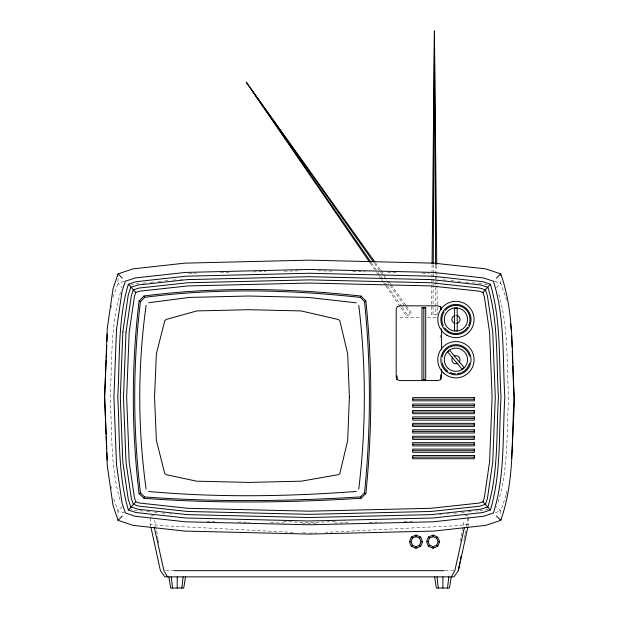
<?xml version="1.0" encoding="UTF-8"?>
<svg xmlns="http://www.w3.org/2000/svg" width="619" height="619" viewBox="0 0 619 619"><rect width="100%" height="100%" fill="white"/><g stroke="black" fill="none" stroke-linecap="round" stroke-linejoin="round"><path stroke-width="0.46" stroke-dasharray="3.1 2.32" d="M432.998 314.638L433.184 277.97M433.192 277.002L433.207 274.109M433.207 273.141L433.254 264.46M431.985 274.109L431.575 314.638L437.269 314.638M431.992 273.141L432.077 264.46M440.511 335.011L439.97 338.554L440.326 340.442M111.374 307.566L111.668 305.678M506.056 495.138L500.74 510.938L500.74 515.48M506.203 494.194L506.791 490.434M460.25 541.277L464.08 520.417M463.917 540.549L464.265 538.662M464.443 537.718L464.962 534.893M465.14 533.957L465.836 530.189M466.533 526.421L468.444 516.068L464.954 515.673M468.034 526.266L468.444 516.068M112.998 297.205L118.02 283.293L118.02 276.028M120.612 292.245C110.089 326.043 112.341 362.169 110.097 397.112C112.341 432.054 110.089 468.188 120.612 501.986M498.148 501.986C508.671 468.188 506.412 432.054 508.656 397.112C506.412 362.169 508.671 326.043 498.148 292.245M122.245 506.504L118.02 510.938L118.02 516.385M496.515 287.727L500.74 283.293L500.74 279.664M406.288 305.941L411.341 313.005L406.675 316.27L400.679 307.511M124.218 281.382L118.02 283.293L122.245 287.727M130.501 285.181L134.176 284.051L138.981 283.564M488.252 509.042L484.584 510.18L475.934 511.062M495.424 512.571L500.74 510.938L496.515 506.504M468.444 524.378L454.478 525.825L325.718 532.348M153.806 515.673L150.309 516.068L150.727 526.266M142.827 283.169L146.672 282.782M150.518 282.388L154.363 281.993M158.209 281.606L161.087 281.312M164.933 280.918L167.819 280.624M172.624 280.136L175.51 279.842M180.315 279.347L182.241 279.154M439.413 514.784L441.332 514.582M447.096 513.994L449.023 513.801M453.828 513.313L456.714 513.019M461.519 512.524L464.397 512.23M468.243 511.843L472.088 511.449M309.384 533.176L316.108 532.835M335.328 521.508L309.384 522.715L283.44 521.508M188.648 273.304L196.37 273.126M220.519 272.592L231.142 272.352M253.364 271.865L265.915 271.579M284.268 271.176L300.687 270.805M316.147 523.465L302.621 523.465M334.492 523.055L348.017 522.753M369.264 522.281L380.855 522.026M404.037 521.508L412.734 521.314M399.905 317.4L420.781 317.4M427.42 317.4L435.962 317.4M165.822 570.672L174.403 570.672M445.309 570.672L453.889 570.672M318.073 270.805L333.533 271.153M352.845 271.579L365.403 271.865M387.618 272.352L397.282 272.569M422.39 273.126L429.153 273.281M207.001 521.337L214.723 521.508M237.905 522.026L249.496 522.281M270.751 522.753L284.268 523.055M293.05 532.348L164.283 525.825L150.309 524.378M302.652 532.835L308.424 533.121M443.258 279.842L446.137 280.136M450.942 280.624L453.828 280.918M457.673 281.312L460.551 281.606M465.364 282.094L468.243 282.388M472.088 282.782L477.853 283.37M478.82 283.463L484.584 284.051L488.252 285.181M142.827 511.062L134.176 510.18L130.501 509.042M146.672 511.449L150.518 511.843M154.363 512.23L157.241 512.524M162.054 513.019L164.933 513.313M169.745 513.801L171.664 513.994M494.535 281.382L500.74 283.293L505.135 295.464M124.218 512.841L118.02 510.938L112.998 497.026M375.416 262.773L380.468 269.838M381.025 270.619L383.269 273.76M383.834 274.542L385.521 276.894M388.887 281.606L390.574 283.959M391.131 284.748L405.731 305.152M374.503 263.408L410.173 313.818M371.578 263.098L377.621 271.826M378.17 272.615L380.368 275.795M380.917 276.585L383.115 279.757M385.312 282.929L386.96 285.313M387.509 286.102L401.801 306.73M402.35 307.519L407.844 315.45M370.123 262.936L376.128 271.695M376.669 272.492L378.851 275.672M379.401 276.469L381.041 278.86M381.583 279.656L383.223 282.04M383.765 282.837L385.405 285.227M385.947 286.024L400.129 306.714M154.673 520.417L158.162 539.381M158.332 540.325L158.859 543.173M505.762 297.205L506.435 300.996M111.374 486.666L111.668 488.546M436.774 265.427L436.836 271.215M436.844 272.182L436.875 275.076M436.882 276.035L436.913 278.929M436.921 279.896L437.262 313.671M435.598 265.427L435.846 314.638M442.113 362.332A14.051 14.051 0 0 1 442.005 357.813"/><path stroke-width="0.93" d="M441.579 309.546L440.651 306.761L437.857 305.832L399.905 305.832L397.119 306.761L396.191 309.546L396.191 376.855L397.119 379.64L399.905 380.569L437.857 380.569L440.651 379.64L440.651 374.859M433.254 263.493L434.422 30.95L436.766 264.46M432.093 263.493L434.422 30.95L435.598 264.46M105.532 375.099L104.619 397.112L107.249 465.527L112.998 505.282L118.02 520.347L133.077 525.369L184.779 531.079L309.384 534.081L433.981 531.079L485.675 525.369L500.74 520.347C514.791 480.994 511.503 438.159 514.141 397.112C511.503 356.064 514.791 313.237 500.74 273.884L485.675 268.863L433.981 263.152L309.384 260.15L184.779 263.152L133.077 268.863L118.02 273.884L112.998 288.941L107.249 328.704L104.619 397.112L105.532 419.133M105.609 373.18L106.174 359.778M106.251 357.859L106.77 345.417M106.932 341.587L107.249 333.927M511.604 458.385L514.381 402.923L512.826 365.519M364.483 492.995C370.998 429.385 371.075 365.164 364.506 301.561L360.397 297.43C288.849 289.522 216.132 288.028 144.645 297.344L140.451 301.561C132.775 365.063 132.845 429.485 140.459 492.987L144.614 496.949C216.449 502.233 288.562 501.305 360.413 496.91L364.483 492.995L365.844 493.645L361.009 498.287C288.756 502.721 216.248 503.657 144.018 498.326L139.105 493.653C131.421 429.718 131.344 364.854 139.105 300.919L143.995 296.006C215.907 286.589 289.065 288.098 361.047 296.075L365.868 300.927C372.499 364.962 372.421 429.609 365.844 493.645M358.741 489.157C366.154 428.216 366.231 366.278 358.757 305.337M181.816 588.05L183.1 576.939M447.514 588.05L448.798 576.939M146.13 305.36C137.604 366.162 137.681 428.317 146.13 489.126M185.538 576.939L183.727 588.05L170.697 588.05L168.879 576.939M451.236 576.939L449.417 588.05L436.387 588.05L434.569 576.939M150.928 527.21L160.414 570.672L164.847 576.862L453.913 576.862L458.339 570.672L459.909 562.199M460.257 560.319L460.954 556.551M458.339 570.672L467.832 527.21M464.335 527.899L454.841 570.672L451.344 576.862M421.996 307.674L421.941 379.563L425.725 379.563L425.717 307.836L421.996 307.674L425.671 307.674M128.365 284.229C117.486 320.704 120.071 359.523 117.718 397.112C120.071 434.708 117.486 473.527 128.365 509.994L135.901 512.509L185.661 518.002L309.384 520.981L433.107 518.002L482.859 512.509L490.387 509.994C501.274 473.527 498.69 434.708 501.042 397.112C498.69 359.523 501.274 320.704 490.387 284.229L482.859 281.722L433.107 276.229L309.384 273.25L185.661 276.229L135.901 281.722L128.365 284.229L135.793 292.423L134.455 296.4L129.178 332.357L126.647 397.112L129.178 461.867L134.455 497.831L135.793 501.808L139.585 503.046L187.743 508.284L309.384 511.178L431.017 508.284L479.176 503.054L482.959 501.808L484.306 497.831L489.583 461.867L492.113 397.112L489.583 332.357L484.306 296.4L482.959 292.423L479.176 291.178L431.017 285.939L309.384 283.053L187.743 285.939L139.585 291.178L135.793 292.423M440.651 379.64L441.579 376.855L441.579 369.164M409.43 541.671L411.356 537.029L415.991 535.102L420.634 537.029L422.56 541.671L420.634 546.314L415.991 548.233L411.356 546.314L409.43 541.671L410.954 541.671L412.432 545.231L415.991 546.709L419.558 545.231L421.036 541.671L419.558 538.104L415.991 536.627L412.432 538.104L410.954 541.671M426.847 540.898L428.449 537.029L433.091 535.102L436.952 536.704M428.046 541.671L429.524 538.104L433.091 536.627L436.65 538.104L438.128 541.671L436.65 545.231L433.091 546.709L429.524 545.231L428.046 541.671L426.522 541.671M426.847 542.445L428.449 546.314L433.091 548.233L437.726 546.314L439.652 541.671L437.726 537.029L436.65 538.104M144.018 498.326L144.614 496.949M360.397 297.43L361.047 296.075M128.365 509.994L135.793 501.808M490.387 284.229L482.959 292.423M118.02 520.347L122.345 516.014M496.407 278.21L500.74 273.884L500.74 275.115M411.356 546.314L412.432 545.231M419.558 538.104L420.634 537.029M428.449 546.314L429.524 545.231M139.105 493.653L140.459 492.987M364.506 301.561L365.868 300.927M148.761 302.722L189.252 297.422L248.614 296.021L308.007 297.422L356.258 302.815M356.366 491.447C287.255 496.6 217.695 497.676 148.614 491.494M412.718 399.224L474.309 399.224M412.718 405.662L474.309 405.662M412.718 412.099L474.309 412.099M412.718 418.529L474.309 418.529M412.718 424.967L474.309 424.967M412.718 431.404L474.309 431.404M412.718 437.834L474.309 437.834M412.718 444.272L474.309 444.272M412.718 450.709L474.309 450.709M412.718 457.139L474.309 457.139M421.036 541.671L422.56 541.671M438.128 541.671L439.652 541.671M174.403 570.672L444.349 570.672M139.105 300.919L140.451 301.561M496.407 516.014L500.74 520.347L500.74 519.109M428.449 537.029L429.524 538.104M436.65 545.231L437.726 546.314M419.558 545.231L420.634 546.314M411.356 537.029L412.432 538.104M118.02 273.884L122.345 278.21M482.959 501.808L490.387 509.994M374.851 261.984L246.292 82.257L369.582 262.139M373.389 261.837L246.292 82.257L371.029 262.309M167.416 576.862L163.911 570.672L154.216 526.97M143.995 296.006L144.645 297.344M360.413 496.91L361.009 498.287M510.435 323.435L511.387 330.995M437.014 576.939L438.298 588.05M171.316 576.939L172.6 588.05M511.588 335.792L512.068 347.298M512.23 351.135L512.749 363.601M105.609 421.052L106.174 434.453M106.251 436.364L106.77 448.814M106.932 452.644L107.249 460.304M442.902 576.939L442.902 588.05M441.579 328.774L441.579 349.928M440.651 306.761L440.651 309.562M433.091 535.102L433.091 536.627M433.091 546.709L433.091 548.233M423.829 307.945L423.829 379.563M415.991 535.102L415.991 536.627M415.991 546.709L415.991 548.233M397.119 375.841L397.119 379.64M177.212 576.939L177.212 588.05M455.042 331.064A11.614 11.614 0 0 1 446.02 313.415A11.614 11.614 0 0 1 465.836 313.415A11.614 11.614 0 0 1 456.807 331.064M456.853 315.435A4.155 4.155 0 0 1 456.853 323.528M455.004 323.528A4.155 4.155 0 0 1 455.004 315.435M445.231 310.367A14.051 14.051 0 0 1 468.591 325.579M467.716 327.134A14.051 14.051 0 0 1 444.659 327.877M443.266 325.579A14.051 14.051 0 0 1 444.14 311.829M454.036 356.033A4.155 4.155 0 0 1 459.236 362.239M457.82 363.423A4.155 4.155 0 0 1 452.621 357.225M469.504 363.368A14.051 14.051 0 0 1 462.339 372.236M461.542 372.615A14.051 14.051 0 0 1 457.162 373.729M455.398 373.775A14.051 14.051 0 0 1 450.145 372.537M447.808 371.199A14.051 14.051 0 0 1 442.306 363.198M442.152 356.946A14.051 14.051 0 0 1 448.744 347.646M449.518 347.22A14.051 14.051 0 0 1 469.55 356.258M116.511 329.548L113.911 397.112L116.511 464.683L122.067 503.139L125.363 513.004L135.081 516.246L185.406 521.802L309.384 524.788L433.362 521.802L483.679 516.246L493.397 513.004C505.29 475.717 502.357 435.699 504.849 397.112C502.357 358.533 505.29 318.514 493.397 281.219L483.679 277.985L433.362 272.43L309.384 269.443L185.406 272.43L135.081 277.985L125.363 281.219L122.067 291.092L116.511 329.548M122.848 331.776L120.303 397.112L122.848 462.455L128.257 499.316L130.802 506.845L138.238 509.282L187.325 514.621L309.384 517.515L431.435 514.621L480.522 509.282L487.95 506.845C498.682 471.423 496.144 433.656 498.457 397.112C496.144 360.575 498.682 322.809 487.95 287.386L480.522 284.949L431.435 279.61L309.384 276.708L187.325 279.61L138.238 284.949L130.802 287.386L128.257 294.915L122.848 331.776M126.013 332.07L123.475 397.112L126.013 462.161L131.352 498.574L133.302 504.323L138.911 506.164L187.534 511.456L309.384 514.343L431.226 511.456L479.849 506.164L485.458 504.323L487.401 498.574L492.747 462.161L495.285 397.112L492.747 332.07L487.401 295.658L485.458 289.909L479.849 288.067L431.226 282.775L309.384 279.881L187.534 282.775L138.911 288.067L133.302 289.909L131.352 295.658L126.013 332.07M349.387 397.073L347.685 440.364L339.862 473.473L338.709 474.58L301.252 481.18L248.923 482.418L196.625 481.18L165.969 474.626L164.708 473.434L156.39 440.326L154.533 397.073L156.383 353.828L164.716 320.921L166.147 319.481L196.772 310.931L248.923 309.701L301.12 310.931L338.562 319.566L339.87 320.882L347.692 353.789L349.387 397.073M449.618 350.3L447.614 351.987L462.145 369.303L464.149 367.616L449.618 350.3M457.193 308.254L454.57 308.254L454.57 330.856L457.193 330.856L457.193 308.254M474.309 397.615L412.718 397.615L412.718 400.833L474.309 400.833L474.309 397.615M474.309 404.052L412.718 404.052L412.718 407.271L474.309 407.271L474.309 404.052M474.309 410.49L412.718 410.49L412.718 413.709L474.309 413.709L474.309 410.49M474.309 416.92L412.718 416.92L412.718 420.139L474.309 420.139L474.309 416.92M474.309 423.357L412.718 423.357L412.718 426.576L474.309 426.576L474.309 423.357M474.309 429.795L412.718 429.795L412.718 433.014L474.309 433.014L474.309 429.795M474.309 436.225L412.718 436.225L412.718 439.444L474.309 439.444L474.309 436.225M474.309 442.662L412.718 442.662L412.718 445.881L474.309 445.881L474.309 442.662M474.309 449.1L412.718 449.1L412.718 452.319L474.309 452.319L474.309 449.1M474.309 455.53L412.718 455.53L412.718 458.749L474.309 458.749L474.309 455.53M446.848 335.204A18.152 18.152 0 0 0 474.084 319.481A18.152 18.152 0 0 0 446.848 303.759A18.152 18.152 0 0 0 446.848 335.204M448.38 332.558A15.096 15.096 0 0 0 471.028 319.481A15.096 15.096 0 0 0 448.38 306.405A15.096 15.096 0 0 0 448.38 332.558M443.916 373.342A18.152 18.152 0 0 0 473.721 363.322A18.152 18.152 0 0 0 450.145 342.516A18.152 18.152 0 0 0 443.916 373.342M445.935 371.052A15.096 15.096 0 0 0 470.726 362.719A15.096 15.096 0 0 0 451.119 345.417A15.096 15.096 0 0 0 445.935 371.052M448.241 368.437A11.614 11.614 0 0 0 467.314 362.03A11.614 11.614 0 0 0 452.226 348.714A11.614 11.614 0 0 0 448.241 368.437"/></g></svg>
